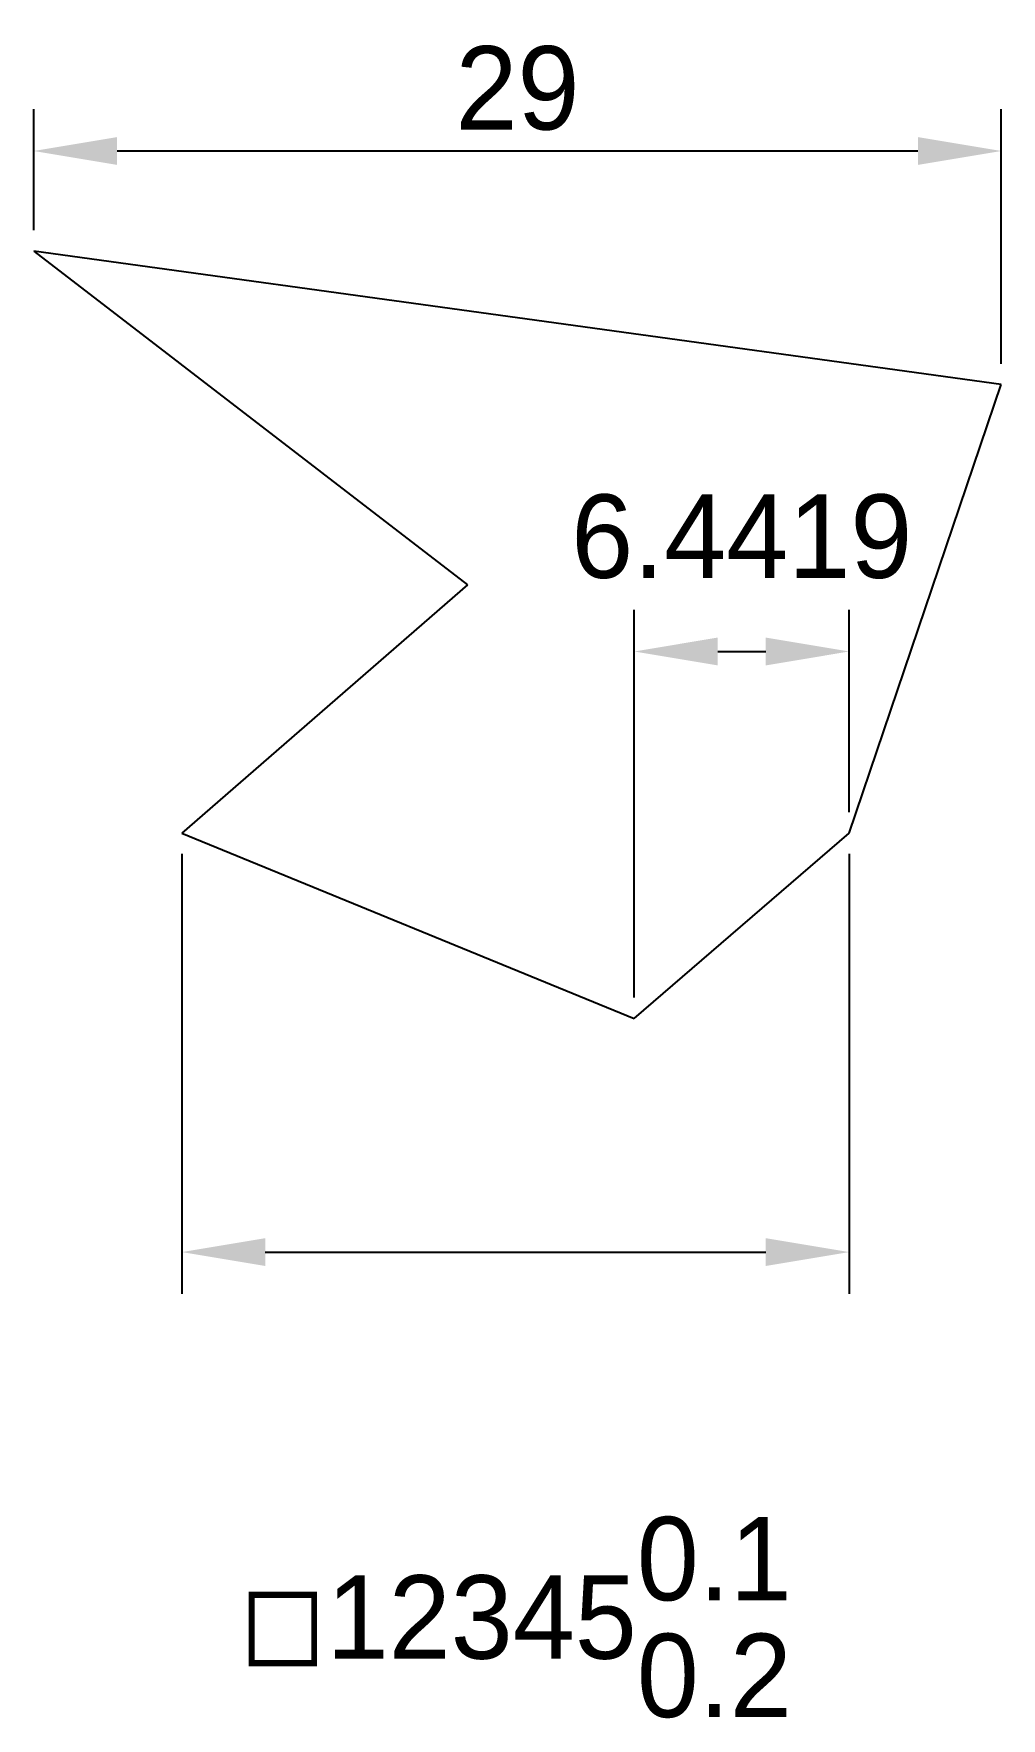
# Model space of a CAD drawing. Header units: millimetres. Extents: x 6 to 35, y -7 to 43.5.
import ezdxf

# ---------------------------------------------------------------- set-up
doc = ezdxf.new("R2010")
doc.units = ezdxf.units.MM
doc.header["$MEASUREMENT"] = 0
doc.layers.get('0').update_dxf_attribs({"lineweight": 25, "true_color": 0xffffff})
doc.styles.add('QCADDimTextStyle', font='txt')
doc.dimstyles.new('QCADDimStyle', dxfattribs={"dimtxt": 2.5, "dimasz": 2.5, "dimexe": 1.25, "dimexo": 0.625, "dimtad": 1, "dimtoh": 1, "dimdec": 4, "dimzin": 0, "dimdsep": 46, "dimtxsty": 'QCADDimTextStyle', "dimcen": 0.09, "dimadec": 0, "dimazin": 0, "dimtfac": 1, "dimtdec": 4, "dimtofl": 0, "dimtmove": 0, "dimatfit": 3, "dimfxl": 1, "dimtolj": 1, "dimtzin": 0, "dimarcsym": 0})

# ---------------------------------------------------------------- blocks, each defined once
blk = doc.blocks.new('*D3')
at = {"color": 0, "lineweight": -2}
for p, q in [((6, 37.625), (6, 41.25)), ((35, 33.625), (35, 41.25)), ((8.5, 40), (32.5, 40))]:
    blk.add_line(p, q, dxfattribs=at)
at = {"color": 0}
for points in [[(8.5, 40.417), (8.5, 39.583), (6, 40)], [(32.5, 39.583), (32.5, 40.417), (35, 40)]]:
    blk.add_solid(points, dxfattribs=at)
at = {"layer": 'Defpoints', "color": 0}
for p in [(35, 40), (6, 37), (35, 33)]:
    blk.add_point(p, dxfattribs=at)
at = {"color": 0, "insert": (20.5, 41.875), "char_height": 2.5, "attachment_point": 5, "style": 'QCADDimTextStyle'}
blk.add_mtext('\\A1;29', dxfattribs=at)
blk = doc.blocks.new('*D4')
at = {"color": 0, "lineweight": -2}
for p, q in [((10.442, 18.933), (10.442, 5.75)), ((30.442, 18.933), (30.442, 5.75)), ((12.942, 7), (27.942, 7))]:
    blk.add_line(p, q, dxfattribs=at)
at = {"color": 0}
for points in [[(12.942, 7.417), (12.942, 6.583), (10.442, 7)], [(27.942, 6.583), (27.942, 7.417), (30.442, 7)]]:
    blk.add_solid(points, dxfattribs=at)
at = {"layer": 'Defpoints', "color": 0}
for p in [(10.442, 19.558), (30.442, 19.558), (30.442, 7)]:
    blk.add_point(p, dxfattribs=at)
at = {"color": 0, "insert": (20.442, -3.937), "char_height": 2.5, "attachment_point": 5, "style": 'QCADDimTextStyle'}
blk.add_mtext('\\A1;\\A1;◻12345\\S0.1^ 0.2;', dxfattribs=at)
blk = doc.blocks.new('*D5')
at = {"color": 0, "lineweight": -2}
for p, q in [((24, 14.625), (24, 26.25)), ((30.442, 20.183), (30.442, 26.25)), ((26.5, 25), (27.942, 25))]:
    blk.add_line(p, q, dxfattribs=at)
at = {"color": 0}
for points in [[(26.5, 25.417), (26.5, 24.583), (24, 25)], [(27.942, 24.583), (27.942, 25.417), (30.442, 25)]]:
    blk.add_solid(points, dxfattribs=at)
at = {"layer": 'Defpoints', "color": 0}
for p in [(30.442, 25), (30.442, 19.558), (24, 14)]:
    blk.add_point(p, dxfattribs=at)
at = {"color": 0, "insert": (27.221, 28.438), "char_height": 2.5, "attachment_point": 5, "style": 'QCADDimTextStyle'}
blk.add_mtext('\\A1;6.4419', dxfattribs=at)

msp = doc.modelspace()

# ---------------------------------------------------------------- linework, layer by layer
for p, q in [((35, 33), (6, 37)), ((6, 37), (19, 27)), ((30.44194, 19.55806), (35, 33)), ((19, 27), (10.44194, 19.55806)), ((10.44194, 19.55806), (24, 14)), ((24, 14), (30.44194, 19.55806))]:
    msp.add_line(p, q)

# ---------------------------------------------------------------- dimensions: what is measured, and where the dimension line sits
for base, p1, p2, picture, middle in [((35, 40), (6, 37), (35, 33), '*D3', (20.5, 41.875)), ((30.44194, 25), (24, 14), (30.44194, 19.55806), '*D5', (27.22097, 28.4375))]:
    dim = msp.add_linear_dim(base=base, p1=p1, p2=p2, dimstyle='QCADDimStyle', override={"dimtxt": 2.5, "dimasz": 2.5, "dimexe": 1.25, "dimexo": 0.625, "dimgap": 0.625, "dimzin": 8, "dimclrd": 0, "dimclre": 0, "dimclrt": 0, "dimazin": 3, "dimtmove": 2})
    dim.commit()
    dim.dimension.update_dxf_attribs({"geometry": picture, "text_midpoint": middle})
dim = msp.add_linear_dim(base=(30.44194, 7), p1=(10.44194, 19.55806), p2=(30.44194, 19.55806), text='\\A1;◻12345\\S0.1^ 0.2;', dimstyle='QCADDimStyle', override={"dimtxt": 2.5, "dimasz": 2.5, "dimexe": 1.25, "dimexo": 0.625, "dimgap": 0.625, "dimzin": 8, "dimclrd": 0, "dimclre": 0, "dimclrt": 0, "dimazin": 3, "dimtmove": 2})
dim.commit()
dim.dimension.update_dxf_attribs({"geometry": '*D4', "text_midpoint": (20.44194, -3.9375)})

doc.saveas('drawing.dxf')
